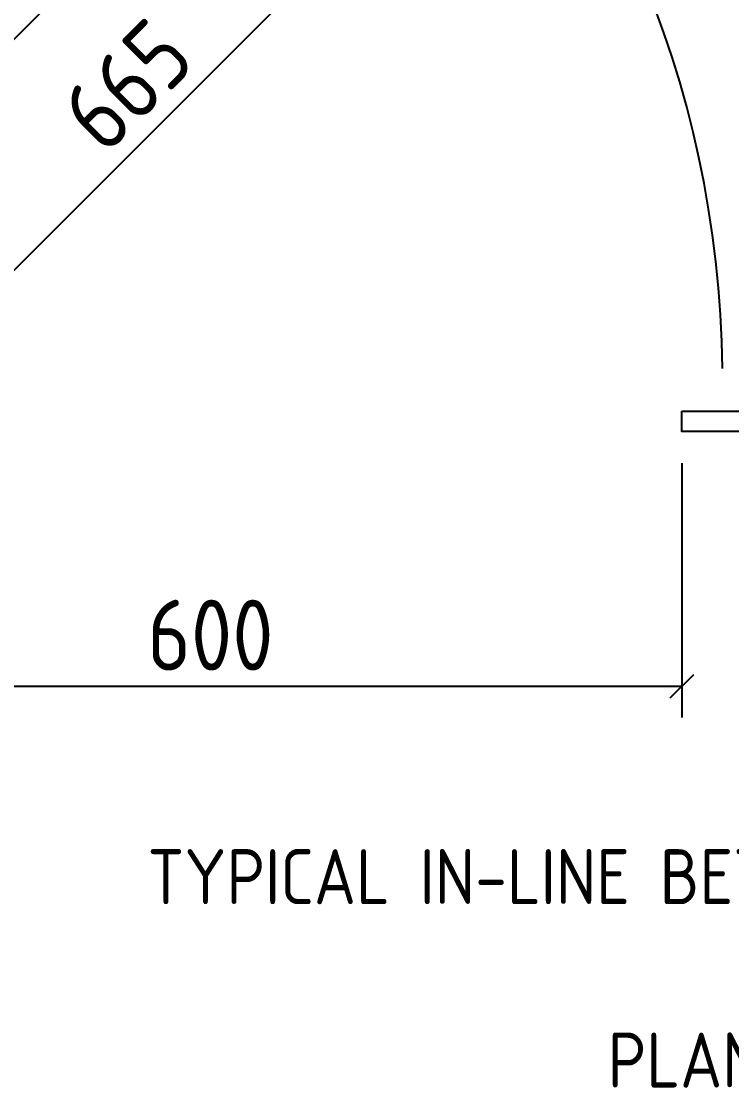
# Model space of a CAD drawing. Header units: inches. Extents: x 129892 to 140765, y 18172 to 24435.
# Drawn here: x 138023 to 138475, y 22795 to 23473 of the extents above; entities that cross this region are included whole.
import ezdxf

# ---------------------------------------------------------------- set-up
doc = ezdxf.new("R2010")
doc.units = ezdxf.units.IN
doc.header["$MEASUREMENT"] = 0
doc.header["$PDMODE"] = 66
doc.styles.add('EXCELSIOR', font='dim.shx', dxfattribs={"height": 45})
doc.styles.add('JD', font='dim.shx', dxfattribs={"height": 35})
doc.dimstyles.new('EXCELSIOR', dxfattribs={"dimtxt": 50, "dimasz": 15, "dimexe": 20, "dimexo": 20, "dimgap": 10, "dimtad": 1, "dimdec": 0, "dimtxsty": 'EXCELSIOR', "dimblk": 'OBLIQUE', "dimcen": 2.5, "dimclrd": 1, "dimclre": 1, "dimclrt": 1, "dimadec": 0, "dimazin": 0, "dimtfac": 1, "dimtdec": 0, "dimtofl": 0, "dimtmove": 0, "dimatfit": 3, "dimfxl": 0, "dimlwd": 25, "dimarcsym": 0})

# ---------------------------------------------------------------- blocks, each defined once
blk = doc.blocks.new('_OBLIQUE')
at = {"color": 0, "linetype": 'ByBlock'}
blk.add_line((-0.5, -0.5), (0.5, 0.5), dxfattribs=at)
blk = doc.blocks.new('*D194')
at = {"color": 1, "lineweight": -2}
for p, q in [((137843.06, 23191.99), (137843.06, 23030.04)), ((138443.06, 23191.99), (138443.06, 23030.04))]:
    blk.add_line(p, q, dxfattribs=at)
at = {"color": 1, "lineweight": 25}
blk.add_line((137843.06, 23050.04), (138443.06, 23050.04), dxfattribs=at)
at = {"layer": 'Defpoints', "color": 0}
for p in [(137843.06, 23211.99), (138443.06, 23211.99), (138443.06, 23050.04)]:
    blk.add_point(p, dxfattribs=at)
at = {"color": 1, "lineweight": 25, "xscale": 15, "yscale": 15, "zscale": 15, "rotation": 180}
blk.add_blockref('_OBLIQUE', (137843.06, 23050.04), dxfattribs=at)
at = {"color": 1, "lineweight": 25, "xscale": 15, "yscale": 15, "zscale": 15}
blk.add_blockref('_OBLIQUE', (138443.06, 23050.04), dxfattribs=at)
at = {"color": 1, "insert": (138143.06, 23082.54), "char_height": 45, "attachment_point": 5, "style": 'EXCELSIOR'}
blk.add_mtext('600', dxfattribs=at)
blk = doc.blocks.new('*D171')
at = {"color": 1, "lineweight": -2}
for p, q in [((138288.64, 23703.96), (138362.11, 23630.49)), ((137818.42, 23233.73), (137891.89, 23160.26))]:
    blk.add_line(p, q, dxfattribs=at)
at = {"color": 1, "lineweight": 25}
blk.add_line((137877.74, 23174.4), (138347.97, 23644.63), dxfattribs=at)
at = {"layer": 'Defpoints', "color": 0}
for p in [(138274.5, 23718.1), (138347.97, 23644.63), (137804.27, 23247.87)]:
    blk.add_point(p, dxfattribs=at)
at = {"color": 1, "lineweight": 25, "xscale": 15, "yscale": 15, "zscale": 15}
for p, rotation in [((138347.97, 23644.63), 44.99999999955784), ((137877.74, 23174.4), 224.9999999995578)]:
    blk.add_blockref('_OBLIQUE', p, dxfattribs=dict(at, rotation=rotation))
at = {"color": 1, "insert": (138089.88, 23432.5), "char_height": 45, "attachment_point": 5, "rotation": 45, "style": 'EXCELSIOR'}
blk.add_mtext('665', dxfattribs=at)

msp = doc.modelspace()

# ---------------------------------------------------------------- linework, layer by layer
for points in [[(137804.27, 23247.87), (138274.5, 23718.1), (138265.31, 23727.29), (137795.08, 23257.06)], [(138443.06, 23224.99), (139329.56, 23224.99), (139329.56, 23211.99), (138443.06, 23211.99)]]:
    msp.add_lwpolyline(points, close=True)
at = {"color": 252}
msp.add_arc((137793.5, 23244), 675.36, 0.69509, 89.57907, dxfattribs=at)

# ---------------------------------------------------------------- texts
at = {"insert": (138529.56, 22870.49), "char_height": 35, "width": 1467.079, "attachment_point": 5, "style": 'JD'}
msp.add_mtext('TYPICAL IN-LINE BETWEEN WALLS - OPEN IN\\P\\PPLAN LAYOUT', dxfattribs=at)

# ---------------------------------------------------------------- dimensions: what is measured, and where the dimension line sits
dim = msp.add_linear_dim(base=(138347.97, 23644.63), p1=(137804.27, 23247.87), p2=(138274.5, 23718.1), angle=45, dimstyle='EXCELSIOR')
dim.commit()
dim.dimension.update_dxf_attribs({"geometry": '*D171', "text_midpoint": (138089.88, 23432.5)})
dim = msp.add_linear_dim(base=(138443.06, 23050.04), p1=(137843.06, 23211.99), p2=(138443.06, 23211.99), dimstyle='EXCELSIOR')
dim.commit()
dim.dimension.update_dxf_attribs({"geometry": '*D194', "text_midpoint": (138143.06, 23082.54)})

doc.saveas('drawing.dxf')
